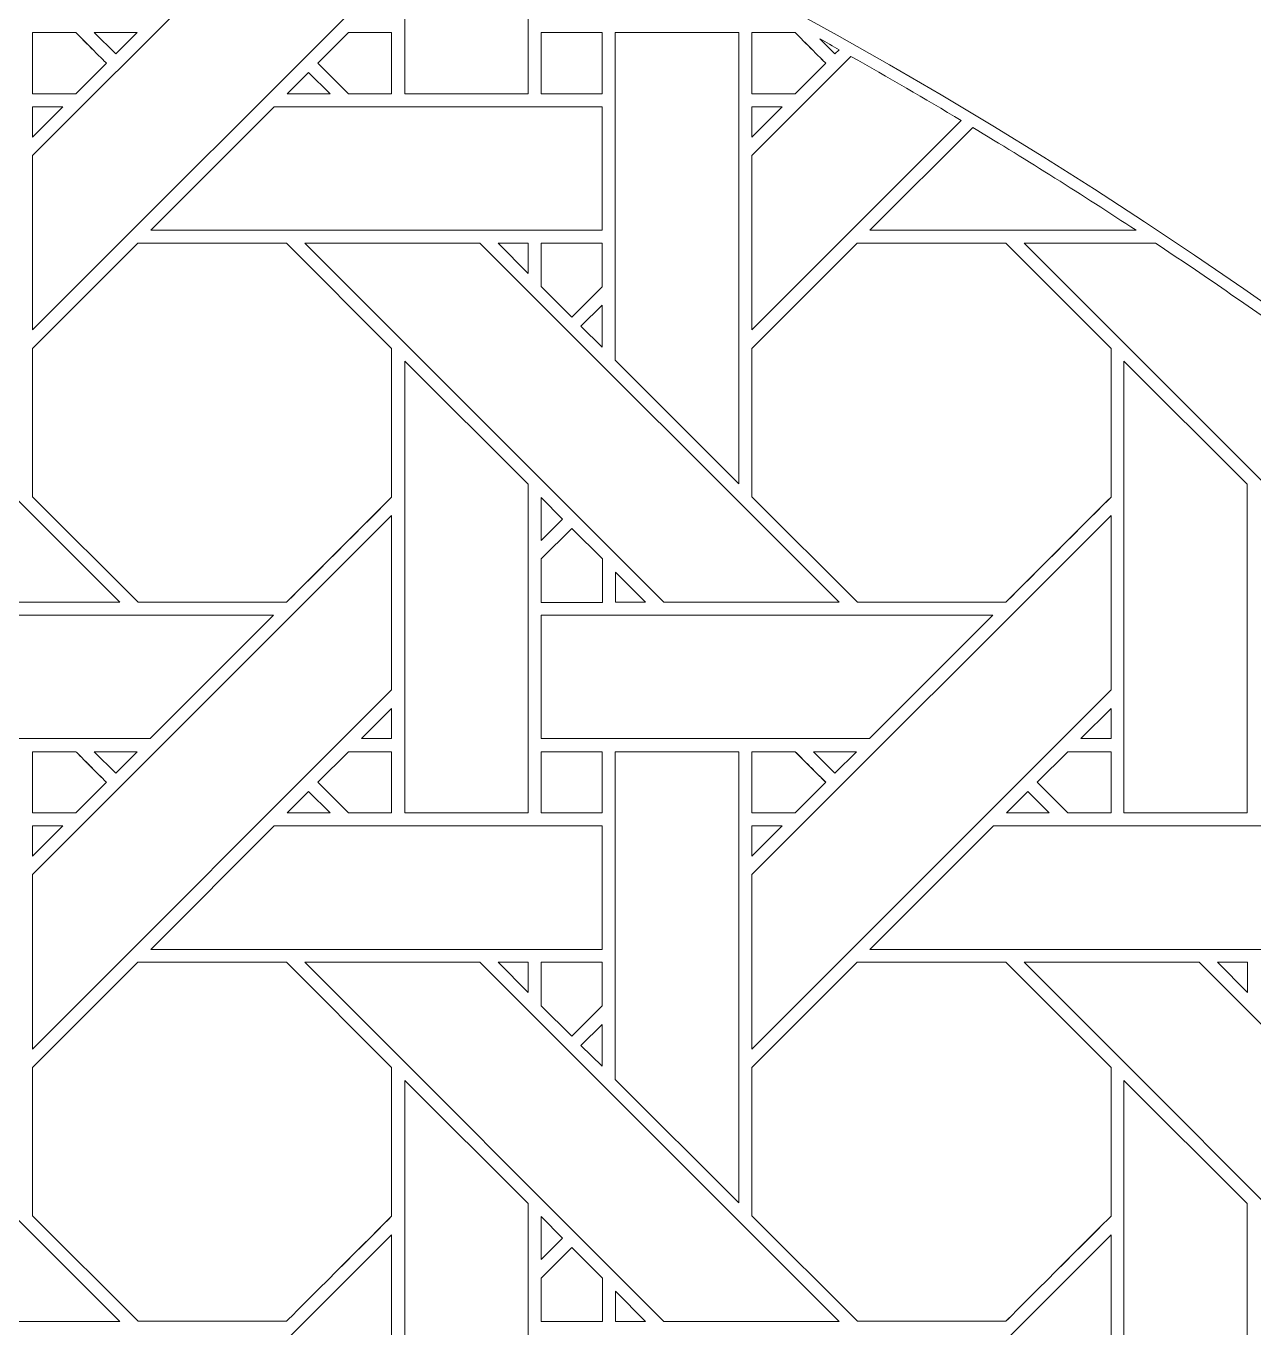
# Model space of a CAD drawing. Header units: inches. Extents: x 4.9 to 19.9, y 1.6 to 16.6.
# Drawn here: x 14.509 to 16.129, y 13.119 to 14.836 of the extents above; entities that cross this region are included whole.
import ezdxf

# ---------------------------------------------------------------- set-up
doc = ezdxf.new("R2010")
doc.units = ezdxf.units.IN
doc.header["$MEASUREMENT"] = 0
doc.layers.add('Design', color=7, linetype='Continuous', lineweight=0)

msp = doc.modelspace()

# ---------------------------------------------------------------- linework, layer by layer
at = {"layer": 'Design'}
for points, knots in [([(12.3829, 16.5948), (8.2407, 16.5948), (4.8829, 13.2369), (4.8829, 9.0948), (4.8829, 4.9526), (8.2407, 1.5948), (12.3829, 1.5948), (16.525, 1.5948), (19.8829, 4.9526), (19.8829, 9.0948), (19.8829, 13.2369), (16.525, 16.5948), (12.3829, 16.5948)], [0, 0, 0, 0, 1, 1, 1, 2, 2, 2, 3, 3, 3, 4, 4, 4, 4]), ([(12.3829, 15.6543), (8.7601, 15.6543), (5.8233, 12.7175), (5.8233, 9.0948), (5.8233, 5.472), (8.7601, 2.5353), (12.3829, 2.5353), (16.0056, 2.5353), (18.9424, 5.472), (18.9424, 9.0948), (18.9424, 12.7175), (16.0056, 15.6543), (12.3829, 15.6543)], [0, 0, 0, 0, 1, 1, 1, 2, 2, 2, 3, 3, 3, 4, 4, 4, 4]), ([(14.9915, 15.0982), (14.9915, 15.0982), (14.9915, 14.909), (14.9915, 14.909), (14.9915, 14.909), (14.5179, 14.4354), (14.5179, 14.4354), (14.5179, 14.4354), (14.5179, 14.6655), (14.5179, 14.6655), (14.5179, 14.6655), (14.963, 15.1105), (14.963, 15.1105), (14.9725, 15.1064), (14.982, 15.1023), (14.9915, 15.0982)], [0, 0, 0, 0, 1, 1, 1, 2, 2, 2, 3, 3, 3, 4, 4, 4, 5, 5, 5, 5]), ([(15.0087, 15.0908), (15.0633, 15.0668), (15.1175, 15.042), (15.1714, 15.0166), (15.1714, 15.0166), (15.1714, 14.7468), (15.1714, 14.7468), (15.1714, 14.7468), (15.0087, 14.7468), (15.0087, 14.7468), (15.0087, 14.7468), (15.0087, 15.0908), (15.0087, 15.0908)], [0, 0, 0, 0, 1, 1, 1, 2, 2, 2, 3, 3, 3, 4, 4, 4, 4]), ([(14.5748, 14.7468), (14.5748, 14.7468), (14.5179, 14.7468), (14.5179, 14.7468), (14.5179, 14.7468), (14.5179, 14.8276), (14.5179, 14.8276), (14.5179, 14.8276), (14.5749, 14.8276), (14.5749, 14.8276), (14.5801, 14.8225), (14.6108, 14.7917), (14.6153, 14.7873), (14.6153, 14.7873), (14.5748, 14.7468), (14.5748, 14.7468)], [0, 0, 0, 0, 1, 1, 1, 2, 2, 2, 3, 3, 3, 4, 4, 4, 5, 5, 5, 5]), ([(14.5179, 14.7468), (14.5179, 14.7468), (14.5179, 14.8276), (14.5179, 14.8276), (14.5179, 14.8276), (14.5749, 14.8276), (14.5749, 14.8276), (14.5802, 14.8224), (14.6109, 14.7916), (14.6153, 14.7873), (14.6153, 14.7873), (14.5748, 14.7468), (14.5748, 14.7468), (14.5748, 14.7468), (14.5179, 14.7468), (14.5179, 14.7468)], [0, 0, 0, 0, 1, 1, 1, 2, 2, 2, 3, 3, 3, 4, 4, 4, 5, 5, 5, 5]), ([(14.5993, 14.8276), (14.5993, 14.8276), (14.6557, 14.8276), (14.6557, 14.8276), (14.6557, 14.8276), (14.6275, 14.7994), (14.6275, 14.7994), (14.6275, 14.7994), (14.5993, 14.8276), (14.5993, 14.8276)], [0, 0, 0, 0, 1, 1, 1, 2, 2, 2, 3, 3, 3, 3]), ([(14.9344, 14.7468), (14.9344, 14.7468), (14.8941, 14.7872), (14.8941, 14.7872), (14.8941, 14.7872), (14.9345, 14.8276), (14.9345, 14.8276), (14.9345, 14.8276), (14.9915, 14.8276), (14.9915, 14.8276), (14.9915, 14.8276), (14.9915, 14.7468), (14.9915, 14.7468), (14.9915, 14.7468), (14.9344, 14.7468), (14.9344, 14.7468)], [0, 0, 0, 0, 1, 1, 1, 2, 2, 2, 3, 3, 3, 4, 4, 4, 5, 5, 5, 5]), ([(14.9915, 14.7468), (14.9915, 14.7468), (14.9344, 14.7468), (14.9344, 14.7468), (14.9344, 14.7468), (14.8941, 14.7872), (14.8941, 14.7872), (14.8941, 14.7872), (14.9345, 14.8276), (14.9345, 14.8276), (14.9345, 14.8276), (14.9915, 14.8276), (14.9915, 14.8276), (14.9915, 14.8276), (14.9915, 14.7468), (14.9915, 14.7468)], [0, 0, 0, 0, 1, 1, 1, 2, 2, 2, 3, 3, 3, 4, 4, 4, 5, 5, 5, 5]), ([(15.1887, 14.7468), (15.1887, 14.7468), (15.1887, 14.8276), (15.1887, 14.8276), (15.1887, 14.8276), (15.269, 14.8276), (15.269, 14.8276), (15.269, 14.8276), (15.269, 14.7468), (15.269, 14.7468), (15.269, 14.7468), (15.1887, 14.7468), (15.1887, 14.7468)], [0, 0, 0, 0, 1, 1, 1, 2, 2, 2, 3, 3, 3, 4, 4, 4, 4]), ([(15.269, 14.7468), (15.269, 14.7468), (15.1887, 14.7468), (15.1887, 14.7468), (15.1887, 14.7468), (15.1887, 14.8276), (15.1887, 14.8276), (15.1887, 14.8276), (15.269, 14.8276), (15.269, 14.8276), (15.269, 14.8276), (15.269, 14.7468), (15.269, 14.7468)], [0, 0, 0, 0, 1, 1, 1, 2, 2, 2, 3, 3, 3, 4, 4, 4, 4]), ([(15.2865, 14.3954), (15.2865, 14.3954), (15.2865, 14.8276), (15.2865, 14.8276), (15.2865, 14.8276), (15.4494, 14.8276), (15.4494, 14.8276), (15.4494, 14.8276), (15.4494, 14.2324), (15.4494, 14.2324), (15.4494, 14.2324), (15.2865, 14.3954), (15.2865, 14.3954)], [0, 0, 0, 0, 1, 1, 1, 2, 2, 2, 3, 3, 3, 4, 4, 4, 4]), ([(15.4666, 14.7468), (15.4666, 14.7468), (15.4666, 14.8276), (15.4666, 14.8276), (15.4666, 14.8276), (15.5237, 14.8276), (15.5237, 14.8276), (15.5288, 14.8225), (15.5596, 14.7917), (15.564, 14.7873), (15.564, 14.7873), (15.5236, 14.7468), (15.5236, 14.7468), (15.5236, 14.7468), (15.4666, 14.7468), (15.4666, 14.7468)], [0, 0, 0, 0, 1, 1, 1, 2, 2, 2, 3, 3, 3, 4, 4, 4, 5, 5, 5, 5]), ([(15.564, 14.7873), (15.564, 14.7873), (15.5236, 14.7468), (15.5236, 14.7468), (15.5236, 14.7468), (15.4666, 14.7468), (15.4666, 14.7468), (15.4666, 14.7468), (15.4666, 14.8276), (15.4666, 14.8276), (15.4666, 14.8276), (15.5237, 14.8276), (15.5237, 14.8276), (15.5289, 14.8224), (15.5597, 14.7916), (15.564, 14.7873)], [0, 0, 0, 0, 1, 1, 1, 2, 2, 2, 3, 3, 3, 4, 4, 4, 5, 5, 5, 5]), ([(15.5818, 14.805), (15.5818, 14.805), (15.5762, 14.7994), (15.5762, 14.7994), (15.5762, 14.7994), (15.5564, 14.8192), (15.5564, 14.8192), (15.5649, 14.8145), (15.5734, 14.8097), (15.5818, 14.805)], [0, 0, 0, 0, 1, 1, 1, 2, 2, 2, 3, 3, 3, 3]), ([(15.7428, 14.7115), (15.7428, 14.7115), (15.4666, 14.4354), (15.4666, 14.4354), (15.4666, 14.4354), (15.4666, 14.6655), (15.4666, 14.6655), (15.4666, 14.6655), (15.5973, 14.7962), (15.5973, 14.7962), (15.6462, 14.7686), (15.6947, 14.7404), (15.7428, 14.7115)], [0, 0, 0, 0, 1, 1, 1, 2, 2, 2, 3, 3, 3, 4, 4, 4, 4]), ([(14.8537, 14.7468), (14.8537, 14.7468), (14.8819, 14.775), (14.8819, 14.775), (14.8819, 14.775), (14.9102, 14.7468), (14.9102, 14.7468), (14.9102, 14.7468), (14.8537, 14.7468), (14.8537, 14.7468)], [0, 0, 0, 0, 1, 1, 1, 2, 2, 2, 3, 3, 3, 3]), ([(14.5577, 14.7296), (14.5577, 14.7296), (14.5179, 14.6898), (14.5179, 14.6898), (14.5179, 14.6898), (14.5179, 14.7296), (14.5179, 14.7296), (14.5179, 14.7296), (14.5577, 14.7296), (14.5577, 14.7296)], [0, 0, 0, 0, 1, 1, 1, 2, 2, 2, 3, 3, 3, 3]), ([(15.269, 14.7296), (15.269, 14.7296), (15.269, 14.5668), (15.269, 14.5668), (15.269, 14.5668), (14.6737, 14.5668), (14.6737, 14.5668), (14.6737, 14.5668), (14.8365, 14.7296), (14.8365, 14.7296), (14.8365, 14.7296), (15.269, 14.7296), (15.269, 14.7296)], [0, 0, 0, 0, 1, 1, 1, 2, 2, 2, 3, 3, 3, 4, 4, 4, 4]), ([(15.4666, 14.6898), (15.4666, 14.6898), (15.4666, 14.7296), (15.4666, 14.7296), (15.4666, 14.7296), (15.5064, 14.7296), (15.5064, 14.7296), (15.5064, 14.7296), (15.4666, 14.6898), (15.4666, 14.6898)], [0, 0, 0, 0, 1, 1, 1, 2, 2, 2, 3, 3, 3, 3]), ([(15.9733, 14.5668), (15.9733, 14.5668), (15.6224, 14.5668), (15.6224, 14.5668), (15.6224, 14.5668), (15.758, 14.7024), (15.758, 14.7024), (15.8307, 14.6585), (15.9025, 14.6134), (15.9733, 14.5668)], [0, 0, 0, 0, 1, 1, 1, 2, 2, 2, 3, 3, 3, 3]), ([(14.6329, 14.076), (14.6329, 14.076), (14.4018, 14.076), (14.4018, 14.076), (14.4018, 14.076), (13.9283, 14.5497), (13.9283, 14.5497), (13.9283, 14.5497), (14.1592, 14.5497), (14.1592, 14.5497), (14.1592, 14.5497), (14.6329, 14.076), (14.6329, 14.076)], [0, 0, 0, 0, 1, 1, 1, 2, 2, 2, 3, 3, 3, 4, 4, 4, 4]), ([(14.8528, 14.0761), (14.8528, 14.0761), (14.6571, 14.0761), (14.6571, 14.0761), (14.6571, 14.0761), (14.5179, 14.2153), (14.5179, 14.2153), (14.5179, 14.2153), (14.5179, 14.411), (14.5179, 14.411), (14.5179, 14.411), (14.6566, 14.5497), (14.6566, 14.5497), (14.6566, 14.5497), (14.8528, 14.5497), (14.8528, 14.5497), (14.8528, 14.5497), (14.9915, 14.411), (14.9915, 14.411), (14.9915, 14.411), (14.9915, 14.2148), (14.9915, 14.2148), (14.9737, 14.1969), (14.8618, 14.0851), (14.8528, 14.0761)], [0, 0, 0, 0, 1, 1, 1, 2, 2, 2, 3, 3, 3, 4, 4, 4, 5, 5, 5, 6, 6, 6, 7, 7, 7, 8, 8, 8, 8]), ([(14.8528, 14.5497), (14.8528, 14.5497), (14.9915, 14.411), (14.9915, 14.411), (14.9915, 14.411), (14.9915, 14.2148), (14.9915, 14.2148), (14.9734, 14.1965), (14.8615, 14.0848), (14.8528, 14.0761), (14.8528, 14.0761), (14.6571, 14.0761), (14.6571, 14.0761), (14.6571, 14.0761), (14.5179, 14.2153), (14.5179, 14.2153), (14.5179, 14.2153), (14.5179, 14.411), (14.5179, 14.411), (14.5179, 14.411), (14.6566, 14.5497), (14.6566, 14.5497), (14.6566, 14.5497), (14.8528, 14.5497), (14.8528, 14.5497)], [0, 0, 0, 0, 1, 1, 1, 2, 2, 2, 3, 3, 3, 4, 4, 4, 5, 5, 5, 6, 6, 6, 7, 7, 7, 8, 8, 8, 8]), ([(15.5816, 14.076), (15.5816, 14.076), (15.3506, 14.076), (15.3506, 14.076), (15.3506, 14.076), (14.877, 14.5497), (14.877, 14.5497), (14.877, 14.5497), (15.1079, 14.5497), (15.1079, 14.5497), (15.1079, 14.5497), (15.5816, 14.076), (15.5816, 14.076)], [0, 0, 0, 0, 1, 1, 1, 2, 2, 2, 3, 3, 3, 4, 4, 4, 4]), ([(15.1321, 14.5497), (15.1321, 14.5497), (15.1715, 14.5497), (15.1715, 14.5497), (15.1715, 14.5497), (15.1715, 14.5099), (15.1715, 14.5099), (15.1715, 14.5099), (15.1321, 14.5497), (15.1321, 14.5497)], [0, 0, 0, 0, 1, 1, 1, 2, 2, 2, 3, 3, 3, 3]), ([(15.269, 14.5497), (15.269, 14.5497), (15.269, 14.4921), (15.269, 14.4921), (15.269, 14.4921), (15.2291, 14.4522), (15.2291, 14.4522), (15.2291, 14.4522), (15.1887, 14.4925), (15.1887, 14.4925), (15.1887, 14.4925), (15.1887, 14.5497), (15.1887, 14.5497), (15.1887, 14.5497), (15.269, 14.5497), (15.269, 14.5497)], [0, 0, 0, 0, 1, 1, 1, 2, 2, 2, 3, 3, 3, 4, 4, 4, 5, 5, 5, 5]), ([(15.2291, 14.4522), (15.2291, 14.4522), (15.1887, 14.4925), (15.1887, 14.4925), (15.1887, 14.4925), (15.1887, 14.5497), (15.1887, 14.5497), (15.1887, 14.5497), (15.269, 14.5497), (15.269, 14.5497), (15.269, 14.5497), (15.269, 14.4921), (15.269, 14.4921), (15.269, 14.4921), (15.2291, 14.4522), (15.2291, 14.4522)], [0, 0, 0, 0, 1, 1, 1, 2, 2, 2, 3, 3, 3, 4, 4, 4, 5, 5, 5, 5]), ([(15.6053, 14.5497), (15.6053, 14.5497), (15.8015, 14.5497), (15.8015, 14.5497), (15.8015, 14.5497), (15.9403, 14.411), (15.9403, 14.411), (15.9403, 14.411), (15.9403, 14.2148), (15.9403, 14.2148), (15.9225, 14.1969), (15.8105, 14.0851), (15.8016, 14.0761), (15.8016, 14.0761), (15.6058, 14.0761), (15.6058, 14.0761), (15.6058, 14.0761), (15.4666, 14.2153), (15.4666, 14.2153), (15.4666, 14.2153), (15.4666, 14.411), (15.4666, 14.411), (15.4666, 14.411), (15.6053, 14.5497), (15.6053, 14.5497)], [0, 0, 0, 0, 1, 1, 1, 2, 2, 2, 3, 3, 3, 4, 4, 4, 5, 5, 5, 6, 6, 6, 7, 7, 7, 8, 8, 8, 8]), ([(15.9403, 14.2148), (15.922, 14.1964), (15.8102, 14.0848), (15.8016, 14.0761), (15.8016, 14.0761), (15.6058, 14.0761), (15.6058, 14.0761), (15.6058, 14.0761), (15.4666, 14.2153), (15.4666, 14.2153), (15.4666, 14.2153), (15.4666, 14.411), (15.4666, 14.411), (15.4666, 14.411), (15.6053, 14.5497), (15.6053, 14.5497), (15.6053, 14.5497), (15.8015, 14.5497), (15.8015, 14.5497), (15.8015, 14.5497), (15.9403, 14.411), (15.9403, 14.411), (15.9403, 14.411), (15.9403, 14.2148), (15.9403, 14.2148)], [0, 0, 0, 0, 1, 1, 1, 2, 2, 2, 3, 3, 3, 4, 4, 4, 5, 5, 5, 6, 6, 6, 7, 7, 7, 8, 8, 8, 8]), ([(16.1843, 14.4221), (16.1843, 14.4221), (16.5303, 14.076), (16.5303, 14.076), (16.5303, 14.076), (16.2993, 14.076), (16.2993, 14.076), (16.2993, 14.076), (15.8257, 14.5497), (15.8257, 14.5497), (15.8257, 14.5497), (15.9991, 14.5497), (15.9991, 14.5497), (16.0616, 14.5082), (16.1233, 14.4657), (16.1843, 14.4221)], [0, 0, 0, 0, 1, 1, 1, 2, 2, 2, 3, 3, 3, 4, 4, 4, 5, 5, 5, 5]), ([(15.269, 14.4679), (15.269, 14.4679), (15.269, 14.4127), (15.269, 14.4127), (15.269, 14.4127), (15.2412, 14.4401), (15.2412, 14.4401), (15.2412, 14.4401), (15.269, 14.4679), (15.269, 14.4679)], [0, 0, 0, 0, 1, 1, 1, 2, 2, 2, 3, 3, 3, 3]), ([(15.0087, 13.798), (15.0087, 13.798), (15.0087, 14.3939), (15.0087, 14.3939), (15.0087, 14.3939), (15.1714, 14.2317), (15.1714, 14.2317), (15.1714, 14.2317), (15.1714, 13.798), (15.1714, 13.798), (15.1714, 13.798), (15.0087, 13.798), (15.0087, 13.798)], [0, 0, 0, 0, 1, 1, 1, 2, 2, 2, 3, 3, 3, 4, 4, 4, 4]), ([(15.9574, 13.798), (15.9574, 13.798), (15.9574, 14.3939), (15.9574, 14.3939), (15.9574, 14.3939), (16.1201, 14.2317), (16.1201, 14.2317), (16.1201, 14.2317), (16.1201, 13.798), (16.1201, 13.798), (16.1201, 13.798), (15.9574, 13.798), (15.9574, 13.798)], [0, 0, 0, 0, 1, 1, 1, 2, 2, 2, 3, 3, 3, 4, 4, 4, 4]), ([(15.1887, 14.1575), (15.1887, 14.1575), (15.1887, 14.2142), (15.1887, 14.2142), (15.1887, 14.2142), (15.2169, 14.1857), (15.2169, 14.1857), (15.2169, 14.1857), (15.1887, 14.1575), (15.1887, 14.1575)], [0, 0, 0, 0, 1, 1, 1, 2, 2, 2, 3, 3, 3, 3]), ([(14.9915, 13.9603), (14.9915, 13.9603), (14.5179, 13.4866), (14.5179, 13.4866), (14.5179, 13.4866), (14.5179, 13.7167), (14.5179, 13.7167), (14.5179, 13.7167), (14.9915, 14.1903), (14.9915, 14.1903), (14.9915, 14.1903), (14.9915, 13.9603), (14.9915, 13.9603)], [0, 0, 0, 0, 1, 1, 1, 2, 2, 2, 3, 3, 3, 4, 4, 4, 4]), ([(15.4666, 13.4866), (15.4666, 13.4866), (15.4666, 13.7167), (15.4666, 13.7167), (15.4666, 13.7167), (15.9403, 14.1903), (15.9403, 14.1903), (15.9403, 14.1903), (15.9403, 13.9603), (15.9403, 13.9603), (15.9403, 13.9603), (15.4666, 13.4866), (15.4666, 13.4866)], [0, 0, 0, 0, 1, 1, 1, 2, 2, 2, 3, 3, 3, 4, 4, 4, 4]), ([(15.1887, 14.0759), (15.1887, 14.0759), (15.1887, 14.1332), (15.1887, 14.1332), (15.1887, 14.1332), (15.2291, 14.1735), (15.2291, 14.1735), (15.2291, 14.1735), (15.2694, 14.1332), (15.2694, 14.1332), (15.2694, 14.1332), (15.2694, 14.0759), (15.2694, 14.0759), (15.2694, 14.0759), (15.1887, 14.0759), (15.1887, 14.0759)], [0, 0, 0, 0, 1, 1, 1, 2, 2, 2, 3, 3, 3, 4, 4, 4, 5, 5, 5, 5]), ([(15.2291, 14.1735), (15.2291, 14.1735), (15.2694, 14.1332), (15.2694, 14.1332), (15.2694, 14.1332), (15.2694, 14.0759), (15.2694, 14.0759), (15.2694, 14.0759), (15.1887, 14.0759), (15.1887, 14.0759), (15.1887, 14.0759), (15.1887, 14.1332), (15.1887, 14.1332), (15.1887, 14.1332), (15.2291, 14.1735), (15.2291, 14.1735)], [0, 0, 0, 0, 1, 1, 1, 2, 2, 2, 3, 3, 3, 4, 4, 4, 5, 5, 5, 5]), ([(15.2866, 14.076), (15.2866, 14.076), (15.2866, 14.1158), (15.2866, 14.1158), (15.2866, 14.1158), (15.3264, 14.076), (15.3264, 14.076), (15.3264, 14.076), (15.2866, 14.076), (15.2866, 14.076)], [0, 0, 0, 0, 1, 1, 1, 2, 2, 2, 3, 3, 3, 3]), ([(14.8357, 14.0588), (14.8357, 14.0588), (14.673, 13.8961), (14.673, 13.8961), (14.673, 13.8961), (14.24, 13.8961), (14.24, 13.8961), (14.24, 13.8961), (14.24, 14.0588), (14.24, 14.0588), (14.24, 14.0588), (14.8357, 14.0588), (14.8357, 14.0588)], [0, 0, 0, 0, 1, 1, 1, 2, 2, 2, 3, 3, 3, 4, 4, 4, 4]), ([(15.7844, 14.0588), (15.7844, 14.0588), (15.6217, 13.8961), (15.6217, 13.8961), (15.6217, 13.8961), (15.1887, 13.8961), (15.1887, 13.8961), (15.1887, 13.8961), (15.1887, 14.0588), (15.1887, 14.0588), (15.1887, 14.0588), (15.7844, 14.0588), (15.7844, 14.0588)], [0, 0, 0, 0, 1, 1, 1, 2, 2, 2, 3, 3, 3, 4, 4, 4, 4]), ([(14.9517, 13.8961), (14.9517, 13.8961), (14.9915, 13.9359), (14.9915, 13.9359), (14.9915, 13.9359), (14.9915, 13.8961), (14.9915, 13.8961), (14.9915, 13.8961), (14.9517, 13.8961), (14.9517, 13.8961)], [0, 0, 0, 0, 1, 1, 1, 2, 2, 2, 3, 3, 3, 3]), ([(15.9403, 13.9359), (15.9403, 13.9359), (15.9403, 13.8961), (15.9403, 13.8961), (15.9403, 13.8961), (15.9005, 13.8961), (15.9005, 13.8961), (15.9005, 13.8961), (15.9403, 13.9359), (15.9403, 13.9359)], [0, 0, 0, 0, 1, 1, 1, 2, 2, 2, 3, 3, 3, 3]), ([(14.5179, 13.7981), (14.5179, 13.7981), (14.5179, 13.8789), (14.5179, 13.8789), (14.5179, 13.8789), (14.5749, 13.8789), (14.5749, 13.8789), (14.5801, 13.8738), (14.6108, 13.8429), (14.6153, 13.8385), (14.6153, 13.8385), (14.5748, 13.7981), (14.5748, 13.7981), (14.5748, 13.7981), (14.5179, 13.7981), (14.5179, 13.7981)], [0, 0, 0, 0, 1, 1, 1, 2, 2, 2, 3, 3, 3, 4, 4, 4, 5, 5, 5, 5]), ([(14.6153, 13.8385), (14.6153, 13.8385), (14.5748, 13.7981), (14.5748, 13.7981), (14.5748, 13.7981), (14.5179, 13.7981), (14.5179, 13.7981), (14.5179, 13.7981), (14.5179, 13.8789), (14.5179, 13.8789), (14.5179, 13.8789), (14.5749, 13.8789), (14.5749, 13.8789), (14.5801, 13.8737), (14.6109, 13.8428), (14.6153, 13.8385)], [0, 0, 0, 0, 1, 1, 1, 2, 2, 2, 3, 3, 3, 4, 4, 4, 5, 5, 5, 5]), ([(14.5993, 13.8788), (14.5993, 13.8788), (14.6558, 13.8788), (14.6558, 13.8788), (14.6558, 13.8788), (14.6275, 13.8506), (14.6275, 13.8506), (14.6275, 13.8506), (14.5993, 13.8788), (14.5993, 13.8788)], [0, 0, 0, 0, 1, 1, 1, 2, 2, 2, 3, 3, 3, 3]), ([(14.9344, 13.7981), (14.9344, 13.7981), (14.8941, 13.8385), (14.8941, 13.8385), (14.8941, 13.8385), (14.9345, 13.8789), (14.9345, 13.8789), (14.9345, 13.8789), (14.9915, 13.8789), (14.9915, 13.8789), (14.9915, 13.8789), (14.9915, 13.7981), (14.9915, 13.7981), (14.9915, 13.7981), (14.9344, 13.7981), (14.9344, 13.7981)], [0, 0, 0, 0, 1, 1, 1, 2, 2, 2, 3, 3, 3, 4, 4, 4, 5, 5, 5, 5]), ([(14.9915, 13.7981), (14.9915, 13.7981), (14.9344, 13.7981), (14.9344, 13.7981), (14.9344, 13.7981), (14.8941, 13.8385), (14.8941, 13.8385), (14.8941, 13.8385), (14.9345, 13.8789), (14.9345, 13.8789), (14.9345, 13.8789), (14.9915, 13.8789), (14.9915, 13.8789), (14.9915, 13.8789), (14.9915, 13.7981), (14.9915, 13.7981)], [0, 0, 0, 0, 1, 1, 1, 2, 2, 2, 3, 3, 3, 4, 4, 4, 5, 5, 5, 5]), ([(15.1887, 13.8789), (15.1887, 13.8789), (15.269, 13.8789), (15.269, 13.8789), (15.269, 13.8789), (15.269, 13.7981), (15.269, 13.7981), (15.269, 13.7981), (15.1887, 13.7981), (15.1887, 13.7981), (15.1887, 13.7981), (15.1887, 13.8789), (15.1887, 13.8789)], [0, 0, 0, 0, 1, 1, 1, 2, 2, 2, 3, 3, 3, 4, 4, 4, 4]), ([(15.1887, 13.7981), (15.1887, 13.7981), (15.1887, 13.8789), (15.1887, 13.8789), (15.1887, 13.8789), (15.269, 13.8789), (15.269, 13.8789), (15.269, 13.8789), (15.269, 13.7981), (15.269, 13.7981), (15.269, 13.7981), (15.1887, 13.7981), (15.1887, 13.7981)], [0, 0, 0, 0, 1, 1, 1, 2, 2, 2, 3, 3, 3, 4, 4, 4, 4]), ([(15.2865, 13.4466), (15.2865, 13.4466), (15.2865, 13.8788), (15.2865, 13.8788), (15.2865, 13.8788), (15.4494, 13.8788), (15.4494, 13.8788), (15.4494, 13.8788), (15.4494, 13.2837), (15.4494, 13.2837), (15.4494, 13.2837), (15.2865, 13.4466), (15.2865, 13.4466)], [0, 0, 0, 0, 1, 1, 1, 2, 2, 2, 3, 3, 3, 4, 4, 4, 4]), ([(15.5237, 13.8789), (15.5288, 13.8738), (15.5596, 13.8429), (15.564, 13.8385), (15.564, 13.8385), (15.5236, 13.7981), (15.5236, 13.7981), (15.5236, 13.7981), (15.4666, 13.7981), (15.4666, 13.7981), (15.4666, 13.7981), (15.4666, 13.8789), (15.4666, 13.8789), (15.4666, 13.8789), (15.5237, 13.8789), (15.5237, 13.8789)], [0, 0, 0, 0, 1, 1, 1, 2, 2, 2, 3, 3, 3, 4, 4, 4, 5, 5, 5, 5]), ([(15.5496, 13.8528), (15.5496, 13.8528), (15.564, 13.8385), (15.564, 13.8385), (15.564, 13.8385), (15.5236, 13.7981), (15.5236, 13.7981), (15.5236, 13.7981), (15.4666, 13.7981), (15.4666, 13.7981), (15.4666, 13.7981), (15.4666, 13.8789), (15.4666, 13.8789), (15.4666, 13.8789), (15.5237, 13.8789), (15.5237, 13.8789), (15.5293, 13.8733), (15.5399, 13.8626), (15.5496, 13.8528)], [0, 0, 0, 0, 1, 1, 1, 2, 2, 2, 3, 3, 3, 4, 4, 4, 5, 5, 5, 6, 6, 6, 6]), ([(15.548, 13.8788), (15.548, 13.8788), (15.6045, 13.8788), (15.6045, 13.8788), (15.6045, 13.8788), (15.5762, 13.8506), (15.5762, 13.8506), (15.5762, 13.8506), (15.548, 13.8788), (15.548, 13.8788)], [0, 0, 0, 0, 1, 1, 1, 2, 2, 2, 3, 3, 3, 3]), ([(15.8832, 13.7981), (15.8832, 13.7981), (15.8428, 13.8385), (15.8428, 13.8385), (15.8428, 13.8385), (15.8832, 13.8789), (15.8832, 13.8789), (15.8832, 13.8789), (15.9403, 13.8789), (15.9403, 13.8789), (15.9403, 13.8789), (15.9403, 13.7981), (15.9403, 13.7981), (15.9403, 13.7981), (15.8832, 13.7981), (15.8832, 13.7981)], [0, 0, 0, 0, 1, 1, 1, 2, 2, 2, 3, 3, 3, 4, 4, 4, 5, 5, 5, 5]), ([(15.9403, 13.7981), (15.9403, 13.7981), (15.8832, 13.7981), (15.8832, 13.7981), (15.8832, 13.7981), (15.8428, 13.8385), (15.8428, 13.8385), (15.8428, 13.8385), (15.8832, 13.8789), (15.8832, 13.8789), (15.8832, 13.8789), (15.9403, 13.8789), (15.9403, 13.8789), (15.9403, 13.8789), (15.9403, 13.7981), (15.9403, 13.7981)], [0, 0, 0, 0, 1, 1, 1, 2, 2, 2, 3, 3, 3, 4, 4, 4, 5, 5, 5, 5]), ([(14.8537, 13.798), (14.8537, 13.798), (14.8819, 13.8263), (14.8819, 13.8263), (14.8819, 13.8263), (14.9102, 13.798), (14.9102, 13.798), (14.9102, 13.798), (14.8537, 13.798), (14.8537, 13.798)], [0, 0, 0, 0, 1, 1, 1, 2, 2, 2, 3, 3, 3, 3]), ([(15.8307, 13.8263), (15.8307, 13.8263), (15.8589, 13.798), (15.8589, 13.798), (15.8589, 13.798), (15.8024, 13.798), (15.8024, 13.798), (15.8024, 13.798), (15.8307, 13.8263), (15.8307, 13.8263)], [0, 0, 0, 0, 1, 1, 1, 2, 2, 2, 3, 3, 3, 3]), ([(14.5577, 13.7809), (14.5577, 13.7809), (14.5179, 13.7411), (14.5179, 13.7411), (14.5179, 13.7411), (14.5179, 13.7809), (14.5179, 13.7809), (14.5179, 13.7809), (14.5577, 13.7809), (14.5577, 13.7809)], [0, 0, 0, 0, 1, 1, 1, 2, 2, 2, 3, 3, 3, 3]), ([(15.269, 13.7809), (15.269, 13.7809), (15.269, 13.6181), (15.269, 13.6181), (15.269, 13.6181), (14.6737, 13.6181), (14.6737, 13.6181), (14.6737, 13.6181), (14.8365, 13.7809), (14.8365, 13.7809), (14.8365, 13.7809), (15.269, 13.7809), (15.269, 13.7809)], [0, 0, 0, 0, 1, 1, 1, 2, 2, 2, 3, 3, 3, 4, 4, 4, 4]), ([(15.5064, 13.7809), (15.5064, 13.7809), (15.4666, 13.7411), (15.4666, 13.7411), (15.4666, 13.7411), (15.4666, 13.7809), (15.4666, 13.7809), (15.4666, 13.7809), (15.5064, 13.7809), (15.5064, 13.7809)], [0, 0, 0, 0, 1, 1, 1, 2, 2, 2, 3, 3, 3, 3]), ([(16.2177, 13.7809), (16.2177, 13.7809), (16.2177, 13.6181), (16.2177, 13.6181), (16.2177, 13.6181), (15.6224, 13.6181), (15.6224, 13.6181), (15.6224, 13.6181), (15.7853, 13.7809), (15.7853, 13.7809), (15.7853, 13.7809), (16.2177, 13.7809), (16.2177, 13.7809)], [0, 0, 0, 0, 1, 1, 1, 2, 2, 2, 3, 3, 3, 4, 4, 4, 4]), ([(14.6329, 13.1273), (14.6329, 13.1273), (14.4018, 13.1273), (14.4018, 13.1273), (14.4018, 13.1273), (13.9283, 13.601), (13.9283, 13.601), (13.9283, 13.601), (14.1592, 13.601), (14.1592, 13.601), (14.1592, 13.601), (14.6329, 13.1273), (14.6329, 13.1273)], [0, 0, 0, 0, 1, 1, 1, 2, 2, 2, 3, 3, 3, 4, 4, 4, 4]), ([(14.8528, 13.1274), (14.8528, 13.1274), (14.6571, 13.1274), (14.6571, 13.1274), (14.6571, 13.1274), (14.5179, 13.2666), (14.5179, 13.2666), (14.5179, 13.2666), (14.5179, 13.4623), (14.5179, 13.4623), (14.5179, 13.4623), (14.6566, 13.601), (14.6566, 13.601), (14.6566, 13.601), (14.8528, 13.601), (14.8528, 13.601), (14.8528, 13.601), (14.9915, 13.4623), (14.9915, 13.4623), (14.9915, 13.4623), (14.9915, 13.2661), (14.9915, 13.2661), (14.9737, 13.2481), (14.8618, 13.1364), (14.8528, 13.1274)], [0, 0, 0, 0, 1, 1, 1, 2, 2, 2, 3, 3, 3, 4, 4, 4, 5, 5, 5, 6, 6, 6, 7, 7, 7, 8, 8, 8, 8]), ([(14.9915, 13.4623), (14.9915, 13.4623), (14.9915, 13.2661), (14.9915, 13.2661), (14.9738, 13.2482), (14.8619, 13.1365), (14.8528, 13.1274), (14.8528, 13.1274), (14.6571, 13.1274), (14.6571, 13.1274), (14.6571, 13.1274), (14.5179, 13.2666), (14.5179, 13.2666), (14.5179, 13.2666), (14.5179, 13.4623), (14.5179, 13.4623), (14.5179, 13.4623), (14.6566, 13.601), (14.6566, 13.601), (14.6566, 13.601), (14.8528, 13.601), (14.8528, 13.601), (14.8528, 13.601), (14.9915, 13.4623), (14.9915, 13.4623)], [0, 0, 0, 0, 1, 1, 1, 2, 2, 2, 3, 3, 3, 4, 4, 4, 5, 5, 5, 6, 6, 6, 7, 7, 7, 8, 8, 8, 8]), ([(15.5816, 13.1273), (15.5816, 13.1273), (15.3506, 13.1273), (15.3506, 13.1273), (15.3506, 13.1273), (14.877, 13.601), (14.877, 13.601), (14.877, 13.601), (15.1079, 13.601), (15.1079, 13.601), (15.1079, 13.601), (15.5816, 13.1273), (15.5816, 13.1273)], [0, 0, 0, 0, 1, 1, 1, 2, 2, 2, 3, 3, 3, 4, 4, 4, 4]), ([(15.1321, 13.601), (15.1321, 13.601), (15.1715, 13.601), (15.1715, 13.601), (15.1715, 13.601), (15.1715, 13.5611), (15.1715, 13.5611), (15.1715, 13.5611), (15.1321, 13.601), (15.1321, 13.601)], [0, 0, 0, 0, 1, 1, 1, 2, 2, 2, 3, 3, 3, 3]), ([(15.269, 13.601), (15.269, 13.601), (15.269, 13.5434), (15.269, 13.5434), (15.269, 13.5434), (15.2291, 13.5035), (15.2291, 13.5035), (15.2291, 13.5035), (15.1887, 13.5438), (15.1887, 13.5438), (15.1887, 13.5438), (15.1887, 13.601), (15.1887, 13.601), (15.1887, 13.601), (15.269, 13.601), (15.269, 13.601)], [0, 0, 0, 0, 1, 1, 1, 2, 2, 2, 3, 3, 3, 4, 4, 4, 5, 5, 5, 5]), ([(15.2291, 13.5035), (15.2291, 13.5035), (15.1887, 13.5438), (15.1887, 13.5438), (15.1887, 13.5438), (15.1887, 13.601), (15.1887, 13.601), (15.1887, 13.601), (15.269, 13.601), (15.269, 13.601), (15.269, 13.601), (15.269, 13.5434), (15.269, 13.5434), (15.269, 13.5434), (15.2291, 13.5035), (15.2291, 13.5035)], [0, 0, 0, 0, 1, 1, 1, 2, 2, 2, 3, 3, 3, 4, 4, 4, 5, 5, 5, 5]), ([(15.6053, 13.601), (15.6053, 13.601), (15.8015, 13.601), (15.8015, 13.601), (15.8015, 13.601), (15.9403, 13.4623), (15.9403, 13.4623), (15.9403, 13.4623), (15.9403, 13.2661), (15.9403, 13.2661), (15.9225, 13.2481), (15.8105, 13.1364), (15.8016, 13.1274), (15.8016, 13.1274), (15.6058, 13.1274), (15.6058, 13.1274), (15.6058, 13.1274), (15.4666, 13.2666), (15.4666, 13.2666), (15.4666, 13.2666), (15.4666, 13.4623), (15.4666, 13.4623), (15.4666, 13.4623), (15.6053, 13.601), (15.6053, 13.601)], [0, 0, 0, 0, 1, 1, 1, 2, 2, 2, 3, 3, 3, 4, 4, 4, 5, 5, 5, 6, 6, 6, 7, 7, 7, 8, 8, 8, 8]), ([(15.9403, 13.2661), (15.9226, 13.2483), (15.8107, 13.1365), (15.8016, 13.1274), (15.8016, 13.1274), (15.6058, 13.1274), (15.6058, 13.1274), (15.6058, 13.1274), (15.4666, 13.2666), (15.4666, 13.2666), (15.4666, 13.2666), (15.4666, 13.4623), (15.4666, 13.4623), (15.4666, 13.4623), (15.6053, 13.601), (15.6053, 13.601), (15.6053, 13.601), (15.8015, 13.601), (15.8015, 13.601), (15.8015, 13.601), (15.9403, 13.4623), (15.9403, 13.4623), (15.9403, 13.4623), (15.9403, 13.2661), (15.9403, 13.2661)], [0, 0, 0, 0, 1, 1, 1, 2, 2, 2, 3, 3, 3, 4, 4, 4, 5, 5, 5, 6, 6, 6, 7, 7, 7, 8, 8, 8, 8]), ([(16.5303, 13.1273), (16.5303, 13.1273), (16.2993, 13.1273), (16.2993, 13.1273), (16.2993, 13.1273), (15.8257, 13.601), (15.8257, 13.601), (15.8257, 13.601), (16.0567, 13.601), (16.0567, 13.601), (16.0567, 13.601), (16.5303, 13.1273), (16.5303, 13.1273)], [0, 0, 0, 0, 1, 1, 1, 2, 2, 2, 3, 3, 3, 4, 4, 4, 4]), ([(16.0808, 13.601), (16.0808, 13.601), (16.1202, 13.601), (16.1202, 13.601), (16.1202, 13.601), (16.1202, 13.5611), (16.1202, 13.5611), (16.1202, 13.5611), (16.0808, 13.601), (16.0808, 13.601)], [0, 0, 0, 0, 1, 1, 1, 2, 2, 2, 3, 3, 3, 3]), ([(15.269, 13.5191), (15.269, 13.5191), (15.269, 13.464), (15.269, 13.464), (15.269, 13.464), (15.2412, 13.4913), (15.2412, 13.4913), (15.2412, 13.4913), (15.269, 13.5191), (15.269, 13.5191)], [0, 0, 0, 0, 1, 1, 1, 2, 2, 2, 3, 3, 3, 3]), ([(15.0087, 12.8493), (15.0087, 12.8493), (15.0087, 13.4452), (15.0087, 13.4452), (15.0087, 13.4452), (15.1714, 13.283), (15.1714, 13.283), (15.1714, 13.283), (15.1714, 12.8493), (15.1714, 12.8493), (15.1714, 12.8493), (15.0087, 12.8493), (15.0087, 12.8493)], [0, 0, 0, 0, 1, 1, 1, 2, 2, 2, 3, 3, 3, 4, 4, 4, 4]), ([(15.9574, 12.8493), (15.9574, 12.8493), (15.9574, 13.4452), (15.9574, 13.4452), (15.9574, 13.4452), (16.1201, 13.283), (16.1201, 13.283), (16.1201, 13.283), (16.1201, 12.8493), (16.1201, 12.8493), (16.1201, 12.8493), (15.9574, 12.8493), (15.9574, 12.8493)], [0, 0, 0, 0, 1, 1, 1, 2, 2, 2, 3, 3, 3, 4, 4, 4, 4]), ([(15.1887, 13.2088), (15.1887, 13.2088), (15.1887, 13.2655), (15.1887, 13.2655), (15.1887, 13.2655), (15.2169, 13.2369), (15.2169, 13.2369), (15.2169, 13.2369), (15.1887, 13.2088), (15.1887, 13.2088)], [0, 0, 0, 0, 1, 1, 1, 2, 2, 2, 3, 3, 3, 3]), ([(14.9915, 13.0116), (14.9915, 13.0116), (14.5179, 12.5379), (14.5179, 12.5379), (14.5179, 12.5379), (14.5179, 12.768), (14.5179, 12.768), (14.5179, 12.768), (14.9915, 13.2416), (14.9915, 13.2416), (14.9915, 13.2416), (14.9915, 13.0116), (14.9915, 13.0116)], [0, 0, 0, 0, 1, 1, 1, 2, 2, 2, 3, 3, 3, 4, 4, 4, 4]), ([(15.4666, 12.5379), (15.4666, 12.5379), (15.4666, 12.768), (15.4666, 12.768), (15.4666, 12.768), (15.9403, 13.2416), (15.9403, 13.2416), (15.9403, 13.2416), (15.9403, 13.0116), (15.9403, 13.0116), (15.9403, 13.0116), (15.4666, 12.5379), (15.4666, 12.5379)], [0, 0, 0, 0, 1, 1, 1, 2, 2, 2, 3, 3, 3, 4, 4, 4, 4]), ([(15.1887, 13.1271), (15.1887, 13.1271), (15.1887, 13.1844), (15.1887, 13.1844), (15.1887, 13.1844), (15.2291, 13.2247), (15.2291, 13.2247), (15.2291, 13.2247), (15.2694, 13.1844), (15.2694, 13.1844), (15.2694, 13.1844), (15.2694, 13.1271), (15.2694, 13.1271), (15.2694, 13.1271), (15.1887, 13.1271), (15.1887, 13.1271)], [0, 0, 0, 0, 1, 1, 1, 2, 2, 2, 3, 3, 3, 4, 4, 4, 5, 5, 5, 5]), ([(15.2291, 13.2247), (15.2291, 13.2247), (15.2694, 13.1844), (15.2694, 13.1844), (15.2694, 13.1844), (15.2694, 13.1271), (15.2694, 13.1271), (15.2694, 13.1271), (15.1887, 13.1271), (15.1887, 13.1271), (15.1887, 13.1271), (15.1887, 13.1844), (15.1887, 13.1844), (15.1887, 13.1844), (15.2291, 13.2247), (15.2291, 13.2247)], [0, 0, 0, 0, 1, 1, 1, 2, 2, 2, 3, 3, 3, 4, 4, 4, 5, 5, 5, 5]), ([(15.2866, 13.1273), (15.2866, 13.1273), (15.2866, 13.1671), (15.2866, 13.1671), (15.2866, 13.1671), (15.3264, 13.1273), (15.3264, 13.1273), (15.3264, 13.1273), (15.2866, 13.1273), (15.2866, 13.1273)], [0, 0, 0, 0, 1, 1, 1, 2, 2, 2, 3, 3, 3, 3])]:
    msp.add_open_spline(points, degree=3, knots=knots, dxfattribs=at)

doc.saveas('drawing.dxf')
